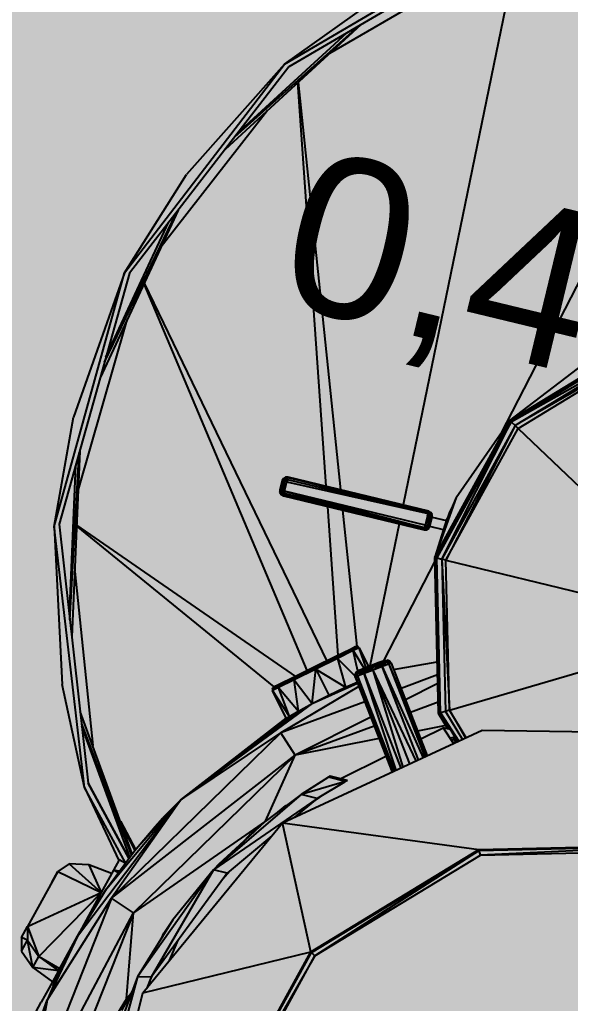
# Model space of a CAD drawing. Header units: millimetres. Extents: x 4980 to 19099, y 3891 to 5773.
# Drawn here: x 12253.32 to 12264.73, y 4726.75 to 4747.14 of the extents above; entities that cross this region are included whole.
import ezdxf

# ---------------------------------------------------------------- set-up
doc = ezdxf.new("R2010")
doc.units = ezdxf.units.MM
for name, color, linetype in [('Kıtc-002 Çizgi', 7, 'Continuous'), ('Kıtc-011 Elk Tes Yazı 001', 1, 'Continuous'), ('Kıtc-031 Müşteri Mevcut', 30, 'Continuous')]:
    doc.layers.add(name, color=color, linetype=linetype)
doc.styles.get("Standard").update_dxf_attribs({"font": 'stylu.ttf', "height": 10})

# ---------------------------------------------------------------- blocks, each defined once
blk = doc.blocks.new('A$C3AF727DF')
at = {"layer": 'Kıtc-011 Elk Tes Yazı 001', "insert": (20.173, 44.55), "char_height": 3.3081, "attachment_point": 1}
blk.add_mtext_dynamic_manual_height_columns('{\\f@Arial Unicode MS|b0|i0|c162|p34;0,4 KW 220V }', width=27.5245, gutter_width=50, heights=[0], dxfattribs=at)
blk = doc.blocks.new('A$C2F745399')
at = {"layer": 'Kıtc-031 Müşteri Mevcut', "linetype": 'Continuous'}
for p, q in [((44.978, 38.797), (39.438, 28.039)), ((34.966, 35.707), (39.667, 38.468)), ((39.717, 38.38), (35.054, 35.65)), ((39.776, 38.01), (37.421, 26.568)), ((38.986, 37.721), (35.895, 35.925)), ((34.966, 35.707), (37.015, 37.167)), ((36.547, 36.524), (33.735, 33.94)), ((33.935, 34.201), (36.505, 36.499)), ((33.994, 34.277), (36.253, 36.353)), ((31.647, 31.381), (34.966, 35.707)), ((34.966, 35.707), (32.933, 33.416)), ((35.054, 35.65), (31.754, 31.372)), ((35.831, 26.955), (35.244, 35.327)), ((35.251, 35.334), (36.126, 26.883)), ((34.613, 34.748), (32.41, 31.92)), ((31.647, 31.381), (32.933, 33.416)), ((32.764, 32.682), (31.146, 29.202)), ((31.238, 29.529), (32.737, 32.648)), ((31.266, 29.629), (32.564, 32.423)), ((30.195, 26.125), (31.647, 31.381)), ((31.754, 31.372), (30.298, 26.169)), ((31.647, 31.381), (30.595, 28.388)), ((35.437, 23.135), (32.054, 31.154)), ((32.06, 31.167), (35.839, 23.334)), ((31.684, 30.356), (30.689, 26.892)), ((39.636, 28.322), (42.397, 30.002)), ((39.662, 28.292), (42.397, 30.002)), ((42.408, 29.963), (39.662, 28.292)), ((39.662, 28.292), (42.439, 29.858)), ((42.439, 29.858), (39.741, 28.216)), ((42.463, 29.776), (39.741, 28.216)), ((39.804, 28.157), (42.463, 29.776)), ((39.635, 28.322), (41.18, 29.501)), ((30.195, 26.125), (30.595, 28.388)), ((30.596, 28.39), (30.595, 28.388)), ((38.082, 25.485), (39.632, 28.32)), ((38.119, 25.472), (39.632, 28.32)), ((39.662, 28.292), (38.119, 25.472)), ((38.226, 25.446), (39.662, 28.292)), ((39.741, 28.216), (38.226, 25.446)), ((39.741, 28.216), (38.31, 25.425)), ((38.31, 25.425), (39.804, 28.157)), ((38.525, 26.72), (39.632, 28.32)), ((39.636, 28.322), (39.632, 28.32)), ((39.632, 28.32), (39.662, 28.292)), ((39.662, 28.292), (39.741, 28.216)), ((39.804, 28.157), (39.741, 28.216)), ((39.804, 28.157), (44.153, 24.003)), ((30.52, 24.188), (30.712, 27.648)), ((30.723, 27.686), (30.559, 23.833)), ((30.507, 24.3), (30.638, 27.385)), ((34.942, 27.12), (34.917, 27.074)), ((34.93, 27.071), (34.942, 27.12)), ((34.986, 27.147), (34.942, 27.12)), ((34.942, 27.12), (34.952, 27.111)), ((34.952, 27.111), (34.986, 27.147)), ((34.99, 27.134), (34.952, 27.111)), ((34.979, 27.085), (34.99, 27.134)), ((35.038, 27.148), (34.986, 27.147)), ((34.986, 27.147), (35.035, 27.135)), ((34.986, 27.147), (34.99, 27.134)), ((35.035, 27.135), (34.99, 27.134)), ((34.99, 27.134), (35.001, 27.099)), ((35.035, 27.135), (35.001, 27.099)), ((35.035, 27.135), (35.026, 27.099)), ((35.038, 27.148), (35.035, 27.135)), ((35.035, 27.135), (37.95, 26.426)), ((37.941, 26.39), (35.035, 27.135)), ((37.95, 26.426), (35.038, 27.148)), ((37.953, 26.438), (35.038, 27.148)), ((34.917, 27.074), (34.87, 26.88)), ((34.93, 27.071), (34.87, 26.88)), ((34.883, 26.877), (34.93, 27.071)), ((34.966, 27.062), (34.883, 26.877)), ((34.93, 27.071), (34.917, 27.074)), ((34.919, 26.868), (34.966, 27.062)), ((34.93, 27.071), (34.952, 27.111)), ((34.966, 27.062), (34.93, 27.071)), ((34.952, 27.111), (34.979, 27.085)), ((34.966, 27.062), (34.952, 27.111)), ((34.967, 26.856), (34.966, 27.062)), ((35.014, 27.051), (34.966, 27.062)), ((34.967, 26.856), (35.014, 27.051)), ((34.979, 27.085), (35.001, 27.099)), ((34.979, 27.085), (35.014, 27.051)), ((35.001, 27.099), (35.026, 27.099)), ((35.014, 27.051), (35.001, 27.099)), ((35.026, 27.099), (35.014, 27.051)), ((35.014, 27.051), (37.941, 26.39)), ((35.026, 27.099), (37.941, 26.39)), ((34.87, 26.88), (34.883, 26.877)), ((34.87, 26.88), (34.871, 26.828)), ((34.871, 26.828), (34.883, 26.877)), ((34.871, 26.828), (34.884, 26.832)), ((34.908, 26.794), (34.871, 26.828)), ((34.871, 26.828), (34.898, 26.785)), ((34.883, 26.877), (34.919, 26.868)), ((34.883, 26.877), (34.884, 26.832)), ((34.884, 26.832), (34.919, 26.868)), ((34.884, 26.832), (34.919, 26.842)), ((34.898, 26.785), (34.908, 26.794)), ((34.947, 26.773), (34.898, 26.785)), ((34.898, 26.785), (34.943, 26.759)), ((34.933, 26.82), (34.908, 26.794)), ((34.955, 26.808), (34.908, 26.794)), ((34.947, 26.773), (34.908, 26.794)), ((34.919, 26.868), (34.967, 26.856)), ((34.919, 26.842), (34.919, 26.868)), ((34.919, 26.842), (34.967, 26.856)), ((34.933, 26.82), (34.967, 26.856)), ((34.955, 26.808), (34.933, 26.82)), ((34.947, 26.773), (34.943, 26.759)), ((34.943, 26.759), (37.858, 26.05)), ((34.955, 26.808), (34.947, 26.773)), ((34.947, 26.773), (37.858, 26.05)), ((37.862, 26.063), (34.947, 26.773)), ((34.967, 26.856), (34.955, 26.808)), ((34.955, 26.808), (37.862, 26.063)), ((37.87, 26.098), (34.955, 26.808)), ((34.967, 26.856), (37.87, 26.098)), ((37.882, 26.147), (34.967, 26.856)), ((38.525, 26.72), (38.081, 25.485)), ((38.525, 26.72), (38.443, 26.547)), ((36.076, 23.451), (35.861, 26.536)), ((38.443, 26.547), (38.081, 25.485)), ((38.443, 26.547), (38.379, 26.397)), ((36.17, 26.461), (36.462, 23.636)), ((37.929, 26.341), (37.882, 26.147)), ((37.882, 26.147), (37.978, 26.329)), ((37.929, 26.341), (37.941, 26.39)), ((37.964, 26.378), (37.929, 26.341)), ((37.929, 26.341), (37.977, 26.355)), ((37.978, 26.329), (37.929, 26.341)), ((37.978, 26.329), (37.931, 26.135)), ((37.931, 26.135), (38.014, 26.321)), ((37.941, 26.39), (37.95, 26.426)), ((37.941, 26.39), (37.964, 26.378)), ((37.95, 26.426), (37.953, 26.438)), ((37.95, 26.426), (37.989, 26.404)), ((37.95, 26.426), (37.964, 26.378)), ((37.953, 26.438), (37.989, 26.404)), ((37.998, 26.414), (37.953, 26.438)), ((37.989, 26.404), (37.964, 26.378)), ((37.964, 26.378), (38.013, 26.366)), ((37.964, 26.378), (37.977, 26.355)), ((38.014, 26.321), (37.967, 26.126)), ((38.013, 26.366), (37.977, 26.355)), ((38.014, 26.321), (37.977, 26.355)), ((37.977, 26.355), (37.978, 26.329)), ((38.014, 26.321), (37.978, 26.329)), ((37.979, 26.123), (38.027, 26.318)), ((37.998, 26.414), (37.989, 26.404)), ((38.013, 26.366), (37.989, 26.404)), ((37.998, 26.414), (38.013, 26.366)), ((38.026, 26.369), (37.998, 26.414)), ((38.026, 26.369), (38.013, 26.366)), ((38.014, 26.321), (38.013, 26.366)), ((38.027, 26.318), (38.013, 26.366)), ((38.027, 26.318), (38.014, 26.321)), ((38.027, 26.318), (38.026, 26.369)), ((38.027, 26.318), (38.32, 26.246)), ((38.379, 26.397), (38.081, 25.485)), ((38.379, 26.397), (38.34, 26.297)), ((30.195, 26.125), (30.361, 22.849)), ((30.823, 20.709), (30.195, 26.125)), ((30.298, 26.169), (30.9, 20.799)), ((30.657, 26.152), (35.194, 23.015)), ((34.752, 22.796), (30.657, 26.135)), ((37.34, 26.176), (36.732, 23.226)), ((37.87, 26.098), (37.882, 26.147)), ((37.87, 26.098), (37.896, 26.099)), ((37.882, 26.147), (37.931, 26.135)), ((37.896, 26.099), (37.882, 26.147)), ((37.918, 26.112), (37.882, 26.147)), ((37.918, 26.112), (37.896, 26.099)), ((37.906, 26.064), (37.896, 26.099)), ((37.896, 26.099), (37.945, 26.087)), ((37.967, 26.126), (37.918, 26.112)), ((37.945, 26.087), (37.918, 26.112)), ((37.931, 26.135), (37.967, 26.126)), ((37.967, 26.126), (37.945, 26.087)), ((37.955, 26.078), (37.979, 26.123)), ((37.967, 26.126), (37.979, 26.123)), ((38.26, 26.055), (37.979, 26.123)), ((38.34, 26.297), (38.081, 25.485)), ((38.325, 26.262), (38.081, 25.485)), ((38.34, 26.297), (38.325, 26.262)), ((37.858, 26.05), (37.862, 26.063)), ((37.858, 26.05), (37.91, 26.052)), ((37.862, 26.063), (37.87, 26.098)), ((37.862, 26.063), (37.906, 26.064)), ((37.91, 26.052), (37.862, 26.063)), ((37.906, 26.064), (37.87, 26.098)), ((37.945, 26.087), (37.906, 26.064)), ((37.91, 26.052), (37.906, 26.064)), ((37.91, 26.052), (37.955, 26.078)), ((37.955, 26.078), (37.945, 26.087)), ((38.081, 25.406), (37.016, 23.337)), ((38.082, 25.485), (38.08, 25.481)), ((38.155, 22.251), (38.08, 25.481)), ((38.08, 25.481), (38.119, 25.472)), ((38.194, 22.259), (38.08, 25.481)), ((38.119, 25.472), (38.226, 25.446)), ((38.194, 22.259), (38.119, 25.472)), ((38.226, 25.446), (38.382, 22.314)), ((38.31, 25.425), (38.226, 25.446)), ((38.226, 25.446), (38.299, 22.289)), ((38.382, 22.314), (38.31, 25.425)), ((38.31, 25.425), (44.153, 24.003)), ((30.617, 25.192), (30.99, 21.582)), ((38.382, 22.314), (44.153, 24.003)), ((36.329, 23.576), (36.018, 23.422)), ((36.032, 23.422), (36.352, 23.58)), ((36.032, 23.422), (36.374, 23.57)), ((36.374, 23.57), (36.048, 23.41)), ((36.39, 23.551), (36.048, 23.41)), ((36.39, 23.551), (36.062, 23.389)), ((36.252, 23.538), (36.329, 23.576)), ((36.329, 23.576), (36.469, 23.638)), ((36.443, 23.633), (36.329, 23.576)), ((36.329, 23.576), (36.352, 23.58)), ((36.352, 23.58), (36.469, 23.638)), ((36.494, 23.63), (36.352, 23.58)), ((36.352, 23.58), (36.374, 23.57)), ((36.374, 23.57), (36.494, 23.63)), ((36.51, 23.61), (36.374, 23.57)), ((36.39, 23.551), (36.374, 23.57)), ((36.51, 23.61), (36.39, 23.551)), ((36.39, 23.551), (36.617, 23.181)), ((36.481, 23.126), (36.39, 23.551)), ((36.443, 23.633), (36.469, 23.638)), ((36.494, 23.63), (36.469, 23.638)), ((36.51, 23.61), (36.494, 23.63)), ((36.51, 23.61), (36.705, 23.215)), ((36.657, 23.196), (36.51, 23.61)), ((36.018, 23.422), (35.592, 23.211)), ((35.595, 23.205), (36.018, 23.422)), ((35.595, 23.205), (36.032, 23.422)), ((35.595, 23.205), (36.048, 23.41)), ((36.048, 23.41), (35.603, 23.189)), ((36.048, 23.41), (35.614, 23.167)), ((36.062, 23.389), (35.614, 23.167)), ((35.973, 23.401), (36.018, 23.423)), ((35.973, 23.401), (36.018, 23.422)), ((36.018, 23.422), (36.032, 23.422)), ((36.032, 23.422), (36.048, 23.41)), ((36.062, 23.389), (36.048, 23.41)), ((36.062, 23.389), (36.426, 23.022)), ((36.062, 23.389), (36.226, 22.793)), ((36.905, 23.293), (36.765, 23.239)), ((36.932, 23.289), (36.77, 23.226)), ((36.932, 23.289), (36.783, 23.192)), ((36.963, 23.262), (36.783, 23.192)), ((36.963, 23.262), (36.802, 23.145)), ((37.007, 23.333), (36.905, 23.293)), ((36.905, 23.293), (36.932, 23.289)), ((36.932, 23.289), (37.052, 23.337)), ((36.932, 23.289), (37.007, 23.333)), ((36.932, 23.289), (37.095, 23.314)), ((36.932, 23.289), (36.963, 23.262)), ((37.095, 23.314), (36.963, 23.262)), ((37.124, 23.271), (36.963, 23.262)), ((36.988, 23.217), (36.963, 23.262)), ((37.124, 23.271), (36.988, 23.217)), ((37.044, 23.348), (37.007, 23.333)), ((37.007, 23.333), (37.052, 23.337)), ((37.044, 23.348), (37.096, 23.353)), ((37.052, 23.337), (37.044, 23.348)), ((37.052, 23.337), (37.096, 23.353)), ((37.095, 23.314), (37.052, 23.337)), ((37.052, 23.337), (37.143, 23.332)), ((37.143, 23.332), (37.095, 23.314)), ((37.124, 23.271), (37.095, 23.314)), ((37.174, 23.29), (37.095, 23.314)), ((37.143, 23.332), (37.096, 23.353)), ((37.174, 23.29), (37.124, 23.271)), ((37.124, 23.271), (37.911, 21.363)), ((37.124, 23.271), (37.876, 21.346)), ((37.174, 23.29), (37.143, 23.332)), ((37.174, 23.29), (37.174, 23.289)), ((37.174, 23.289), (37.923, 21.369)), ((37.225, 23.159), (38.13, 23.314)), ((35.157, 22.969), (35.603, 23.189)), ((35.614, 23.167), (35.157, 22.969)), ((35.158, 22.989), (35.592, 23.211)), ((35.158, 22.989), (35.595, 23.205)), ((35.603, 23.189), (35.158, 22.989)), ((35.592, 23.211), (35.166, 23.001)), ((35.614, 23.167), (35.166, 22.945)), ((35.539, 22.454), (35.614, 23.167)), ((35.592, 23.211), (35.595, 23.205)), ((35.603, 23.189), (35.595, 23.205)), ((35.614, 23.167), (35.603, 23.189)), ((35.614, 23.167), (36.226, 22.793)), ((35.614, 23.167), (35.881, 22.629)), ((36.443, 23.099), (36.423, 23.051)), ((36.472, 23.07), (36.423, 23.051)), ((36.429, 22.999), (36.423, 23.051)), ((36.472, 23.07), (36.429, 22.999)), ((36.443, 23.099), (36.523, 23.144)), ((36.486, 23.129), (36.443, 23.099)), ((36.443, 23.099), (36.488, 23.116)), ((36.443, 23.099), (36.472, 23.07)), ((36.472, 23.07), (36.607, 23.162)), ((36.603, 23.121), (36.472, 23.07)), ((36.488, 23.116), (36.472, 23.07)), ((36.479, 23.019), (36.472, 23.07)), ((36.603, 23.121), (36.479, 23.019)), ((36.615, 23.072), (36.479, 23.019)), ((36.523, 23.144), (36.486, 23.129)), ((36.488, 23.116), (36.626, 23.184)), ((36.488, 23.116), (36.607, 23.162)), ((36.523, 23.144), (36.488, 23.116)), ((36.626, 23.184), (36.523, 23.144)), ((36.77, 23.226), (36.603, 23.121)), ((36.603, 23.121), (36.783, 23.192)), ((36.607, 23.162), (36.603, 23.121)), ((36.603, 23.121), (36.615, 23.072)), ((36.607, 23.162), (36.765, 23.239)), ((36.607, 23.162), (36.77, 23.226)), ((36.626, 23.184), (36.607, 23.162)), ((36.783, 23.192), (36.615, 23.072)), ((36.802, 23.145), (36.615, 23.072)), ((36.615, 23.072), (37.378, 21.116)), ((37.278, 21.07), (36.615, 23.072)), ((36.765, 23.239), (36.626, 23.184)), ((36.77, 23.226), (36.765, 23.239)), ((36.77, 23.226), (36.783, 23.192)), ((36.783, 23.192), (36.802, 23.145)), ((36.988, 23.217), (36.802, 23.145)), ((37.424, 21.137), (36.802, 23.145)), ((37.56, 21.201), (36.802, 23.145)), ((37.696, 21.263), (36.802, 23.145)), ((37.742, 21.285), (36.988, 23.217)), ((36.988, 23.217), (37.841, 21.33)), ((38.136, 23.046), (37.379, 22.765)), ((30.823, 20.709), (30.361, 22.849)), ((34.855, 22.847), (34.721, 22.774)), ((34.855, 22.847), (34.74, 22.791)), ((34.832, 22.807), (35.157, 22.969)), ((35.157, 22.969), (34.837, 22.783)), ((35.166, 22.945), (34.837, 22.783)), ((34.838, 22.832), (35.158, 22.989)), ((35.157, 22.969), (34.838, 22.832)), ((34.838, 22.832), (34.855, 22.847)), ((35.166, 23.001), (34.855, 22.847)), ((34.855, 22.847), (35.158, 22.989)), ((35.157, 22.969), (35.158, 22.989)), ((35.166, 22.945), (35.157, 22.969)), ((35.166, 23.001), (35.158, 22.989)), ((35.211, 23.023), (35.166, 23.001)), ((35.166, 22.945), (35.539, 22.454)), ((35.255, 22.297), (35.166, 22.945)), ((35.539, 22.454), (36.477, 22.875)), ((35.881, 22.629), (36.474, 22.884)), ((36.226, 22.793), (36.468, 22.899)), ((36.226, 22.793), (36.47, 22.894)), ((36.479, 23.019), (36.429, 22.999)), ((36.429, 22.999), (37.197, 21.032)), ((36.429, 22.998), (36.429, 22.999)), ((36.479, 23.019), (37.246, 21.054)), ((37.209, 21.037), (36.479, 23.019)), ((38.14, 22.868), (37.47, 22.531)), ((34.838, 22.832), (34.713, 22.749)), ((34.713, 22.749), (34.832, 22.807)), ((34.837, 22.783), (34.713, 22.749)), ((34.713, 22.749), (34.721, 22.774)), ((34.713, 22.749), (34.718, 22.723)), ((34.837, 22.783), (34.718, 22.723)), ((35.002, 22.149), (34.718, 22.723)), ((35.068, 22.187), (34.718, 22.723)), ((34.838, 22.832), (34.721, 22.774)), ((34.721, 22.774), (34.74, 22.791)), ((34.832, 22.807), (34.838, 22.832)), ((34.837, 22.783), (34.832, 22.807)), ((35.068, 22.187), (34.837, 22.783)), ((34.837, 22.783), (35.255, 22.297)), ((36.503, 22.808), (34.892, 21.844)), ((35.881, 22.629), (36.226, 22.793)), ((35.539, 22.454), (32.816, 20.458)), ((36.628, 22.488), (34.892, 21.844)), ((35.255, 22.297), (35.539, 22.454)), ((35.539, 22.454), (35.881, 22.629)), ((38.149, 22.478), (37.574, 22.265)), ((31.81, 19.339), (30.733, 22.288)), ((35.255, 22.297), (32.816, 20.458)), ((35.068, 22.187), (35.255, 22.297)), ((38.155, 22.247), (38.194, 22.259)), ((38.155, 22.251), (38.155, 22.247)), ((38.35, 21.926), (38.155, 22.247)), ((38.357, 21.924), (38.155, 22.247)), ((38.299, 22.289), (38.194, 22.259)), ((38.194, 22.259), (38.578, 21.673)), ((38.194, 22.259), (38.557, 21.662)), ((38.382, 22.314), (38.299, 22.289)), ((38.299, 22.289), (38.653, 21.708)), ((38.382, 22.314), (38.713, 21.735)), ((38.73, 21.743), (38.382, 22.314)), ((31.794, 19.317), (30.762, 22.034)), ((35.068, 22.187), (32.816, 20.458)), ((32.816, 20.458), (35.002, 22.149)), ((35, 22.153), (34.994, 22.142)), ((35.002, 22.149), (35.068, 22.187)), ((36.752, 22.169), (35.186, 21.38)), ((31.759, 19.27), (30.766, 21.986)), ((34.892, 21.844), (31.383, 18.417)), ((32.816, 20.458), (34.892, 21.844)), ((35.186, 21.38), (34.892, 21.844)), ((34.926, 19.978), (39.064, 21.898)), ((36.823, 21.987), (35.186, 21.38)), ((38.307, 21.997), (37.724, 21.881)), ((37.787, 21.721), (38.25, 21.95)), ((38.402, 21.913), (38.25, 21.95)), ((38.25, 21.95), (38.468, 21.621)), ((39.064, 21.898), (43.625, 21.833)), ((36.926, 21.725), (35.186, 21.38)), ((38.496, 21.758), (38.395, 21.732)), ((38.42, 21.692), (38.478, 21.715)), ((38.499, 21.636), (38.451, 21.646)), ((38.452, 21.643), (38.493, 21.633)), ((38.521, 21.646), (38.458, 21.748)), ((38.528, 21.65), (38.466, 21.75)), ((31.383, 18.417), (35.186, 21.38)), ((35.186, 21.38), (31.839, 18.112)), ((34.568, 20.013), (35.186, 21.38)), ((36.118, 20.895), (37.067, 21.364)), ((31.741, 19.245), (30.9, 20.799)), ((30.9, 20.799), (31.741, 19.244)), ((35.879, 20.924), (35.312, 20.566)), ((36.232, 20.838), (35.312, 20.566)), ((35.879, 20.924), (35.4, 20.625)), ((36.21, 20.824), (35.641, 20.484)), ((35.913, 20.945), (35.879, 20.924)), ((36.232, 20.838), (35.879, 20.924)), ((36.268, 20.859), (35.879, 20.924)), ((36.268, 20.859), (35.913, 20.945)), ((36.21, 20.824), (36.232, 20.838)), ((36.268, 20.859), (36.232, 20.838)), ((30.823, 20.709), (31.531, 19.201)), ((31.673, 19.154), (30.823, 20.709)), ((35.4, 20.625), (35.312, 20.566)), ((30.673, 17.632), (32.816, 20.458)), ((31.274, 18.615), (32.816, 20.458)), ((32.816, 20.458), (31.383, 18.417)), ((31.857, 19.402), (32.816, 20.458)), ((32.287, 19.907), (32.816, 20.458)), ((32.816, 20.458), (32.447, 20.081)), ((35.312, 20.566), (33.497, 19.007)), ((35.641, 20.484), (33.497, 19.007)), ((35.312, 20.566), (34.561, 20.007)), ((35.641, 20.484), (35.162, 20.088)), ((35.641, 20.484), (35.312, 20.566)), ((35.589, 20.441), (35.701, 20.52)), ((34.982, 20.333), (34.776, 20.167)), ((34.938, 20.288), (34.982, 20.333)), ((34.982, 20.333), (35.03, 20.356)), ((31.564, 20.013), (31.875, 19.424)), ((34.568, 20.013), (31.839, 18.112)), ((32.287, 19.907), (32.447, 20.081)), ((34.561, 20.007), (33.497, 19.007)), ((33.613, 19.131), (34.561, 20.007)), ((34.566, 20.011), (34.568, 20.013)), ((34.568, 20.013), (34.571, 20.014)), ((31.597, 19.923), (31.862, 19.407)), ((31.857, 19.402), (32.287, 19.907)), ((32.031, 16.453), (34.926, 19.978)), ((34.458, 19.912), (34.268, 19.759)), ((34.926, 19.978), (38.989, 19.427)), ((35.509, 17.308), (34.926, 19.978)), ((34.703, 19.708), (33.776, 18.939)), ((34.148, 19.625), (34.268, 19.759)), ((31.274, 18.615), (31.857, 19.402)), ((35.509, 17.308), (38.989, 19.427)), ((35.524, 17.294), (38.995, 19.407)), ((38.995, 19.407), (35.596, 17.226)), ((38.989, 19.427), (43.062, 19.52)), ((38.989, 19.427), (38.995, 19.407)), ((38.995, 19.407), (43.057, 19.501)), ((39.023, 19.311), (38.995, 19.407)), ((43.057, 19.501), (39.023, 19.311)), ((39.023, 19.311), (43.034, 19.404)), ((31.537, 19.211), (31.421, 19)), ((31.664, 19.142), (31.537, 19.211)), ((35.596, 17.226), (39.023, 19.311)), ((30.266, 18.971), (29.642, 17.831)), ((30.141, 18.743), (30.266, 18.971)), ((30.504, 19.127), (30.266, 18.971)), ((30.266, 18.971), (31.166, 18.533)), ((30.504, 19.127), (31.166, 18.533)), ((30.913, 19.111), (30.504, 19.127)), ((30.913, 19.111), (31.166, 18.533)), ((31.382, 18.93), (30.913, 19.111)), ((31.421, 19), (31.126, 18.46)), ((31.519, 18.946), (31.421, 19)), ((31.54, 18.975), (31.421, 19)), ((33.497, 19.007), (31.922, 16.788)), ((33.497, 19.007), (32.201, 16.779)), ((33.497, 19.007), (32.654, 17.971)), ((33.613, 19.131), (33.497, 19.007)), ((33.776, 18.939), (33.497, 19.007)), ((33.687, 18.818), (33.825, 18.98)), ((33.776, 18.939), (32.201, 16.779)), ((30.673, 17.632), (31.274, 18.615)), ((31.383, 18.417), (29.57, 13.857)), ((29.642, 17.831), (31.166, 18.533)), ((29.873, 17.211), (31.165, 18.532)), ((30.05, 16.306), (31.383, 18.417)), ((31.126, 18.46), (30.721, 17.719)), ((31.166, 18.437), (31.126, 18.46)), ((31.839, 18.112), (31.383, 18.417)), ((29.57, 13.857), (31.839, 18.112)), ((31.839, 18.112), (30.111, 13.764)), ((31.693, 16.329), (31.839, 18.112)), ((32.654, 17.971), (31.922, 16.788)), ((29.518, 17.603), (29.642, 17.831)), ((29.642, 17.831), (29.64, 17.547)), ((29.642, 17.831), (29.873, 17.211)), ((32.463, 17.696), (32.602, 17.898)), ((32.463, 17.696), (32.558, 17.836)), ((32.463, 17.696), (32.52, 17.756)), ((32.558, 17.836), (32.573, 17.857)), ((32.601, 17.898), (32.614, 17.916)), ((32.614, 17.916), (32.619, 17.924)), ((32.619, 17.924), (32.635, 17.942)), ((32.619, 17.924), (32.633, 17.937)), ((29.518, 17.603), (29.515, 17.319)), ((29.515, 17.319), (29.64, 17.547)), ((29.64, 17.547), (29.518, 17.603)), ((29.64, 17.547), (29.873, 17.211)), ((29.749, 16.983), (29.64, 17.547)), ((30.673, 17.632), (30.05, 16.306)), ((30.17, 16.596), (30.673, 17.632)), ((30.671, 17.628), (30.305, 16.959)), ((30.675, 17.636), (30.671, 17.628)), ((30.721, 17.719), (30.675, 17.636)), ((30.721, 17.719), (30.723, 17.713)), ((30.725, 17.717), (30.721, 17.719)), ((32.414, 17.583), (32.463, 17.695)), ((32.463, 17.695), (32.435, 17.618)), ((32.582, 17.124), (32.764, 17.551)), ((35.509, 17.308), (35.752, 17.433)), ((29.515, 17.319), (29.749, 16.983)), ((29.749, 16.983), (29.873, 17.211)), ((29.873, 17.211), (30.305, 16.959)), ((29.873, 17.211), (30.28, 16.913)), ((32.031, 16.453), (35.509, 17.308)), ((33.554, 13.734), (35.509, 17.308)), ((33.574, 13.73), (35.524, 17.294)), ((35.596, 17.226), (33.574, 13.73)), ((33.671, 13.706), (35.596, 17.226)), ((35.509, 17.308), (35.524, 17.294)), ((35.596, 17.226), (35.524, 17.294)), ((30.28, 16.913), (29.749, 16.983)), ((29.749, 16.983), (30.155, 16.685)), ((30.28, 16.913), (30.305, 16.959)), ((30.305, 16.959), (30.337, 16.941)), ((30.28, 16.913), (30.155, 16.685)), ((30.315, 16.894), (30.28, 16.913)), ((30.316, 16.896), (30.28, 16.913)), ((31.922, 16.788), (30.971, 14.238)), ((31.922, 16.788), (31.239, 14.284)), ((32.201, 16.779), (31.922, 16.788)), ((32.201, 16.779), (32.114, 16.554)), ((32.201, 16.779), (32.128, 16.571)), ((30.155, 16.685), (29.925, 16.264)), ((30.17, 16.596), (30.05, 16.306)), ((30.209, 16.675), (30.155, 16.685)), ((30.155, 16.685), (30.201, 16.659)), ((31.693, 16.329), (30.111, 13.764)), ((31.816, 16.504), (31.585, 16.09)), ((31.677, 16.254), (31.693, 16.329)), ((31.693, 16.329), (31.783, 16.444)), ((31.936, 16.061), (32.031, 16.453)), ((30.05, 16.306), (29.57, 13.857)), ((29.809, 16.054), (29.925, 16.264)), ((29.821, 15.68), (30.05, 16.306))]:
    blk.add_line(p, q, dxfattribs=at)

msp = doc.modelspace()

# ---------------------------------------------------------------- hatches: boundary and pattern name
h = msp.add_hatch()
h.set_pattern_fill('AR-CONC', color=6, scale=0.1)
h.set_pattern_definition([(50, (-592.883, -838.037), (18.218467, -1.593909), [1.905, -20.955]), (355, (-592.883, -838.037), (-3.524342, 19.105685), [1.524, -16.764058]), (100.45144, (-591.364, -838.17), (14.694125, 17.511775), [1.619, -17.809024]), (46.1842, (-592.883, -832.957), (27.107904, -4.204233), [2.8575, -31.4325]), (96.63556, (-590.624, -833.307), (23.740413, 24.742612), [2.4285, -26.71356]), (351.18415, (-592.883, -832.957), (23.740413, 24.74261), [2.285997, -25.145973]), (21, (-590.343, -834.227), (15.161439, -10.22652), [1.905, -20.955]), (326, (-590.343, -834.227), (6.180203, 18.418797), [1.524, -16.764]), (71.45144, (-589.079, -835.079), (21.341642, 8.192277), [1.619, -17.808994]), (37.5, (-592.8826, -838.0365), (0.3088603, 8.455504), [0, -16.5608, 0, -17.018, 0, -16.8275]), (7.5, (-592.883, -838.0365), (6.681966, 10.0180575), [0, -9.7028, 0, -16.1798, 0, -6.4135]), (327.5, (-598.547, -838.0365), (13.5590595, -0.5728744), [0, -6.35, 0, -19.812, 0, -26.289]), (317.5, (-601.087, -838.037), (14.812918, 2.542649), [0, -8.255, 0, -13.1572, 0, -18.669])])
h.paths.add_polyline_path([(12234.879, 4776.697), (12137.715, 4800.343), (12121.163, 4732.328), (12218.327, 4708.682)])
h.paths.add_polyline_path([(12342.293, 4750.557), (12234.879, 4776.697), (12218.327, 4708.682), (12325.741, 4682.542)])
h.paths.add_polyline_path([(12342.293, 4750.557), (12325.741, 4682.542), (12461.771, 4649.438), (12478.323, 4717.453)])
h.paths.add_polyline_path([(12413.799, 4718.747, -0.414214), (12418.631, 4721.687), (12459.44, 4711.756, -0.414214), (12462.381, 4706.924), (12452.45, 4666.115, -0.414214), (12447.617, 4663.174), (12406.808, 4673.105, -0.414214), (12403.868, 4677.938)], flags=16)
h.paths.add_polyline_path([(12458.16, 4704.873, -1), (12451.784, 4704.873, -1)], flags=0)
h.paths.add_polyline_path([(12429.268, 4596.847), (12306.959, 4594.937), (12306.959, 4526.847), (12429.268, 4526.847)])
h.paths.add_polyline_path([(12306.959, 4594.937), (12227.765, 4614.231), (12211.666, 4548.164), (12211.675, 4548.162), (12226.218, 4607.918), (12100.39, 4638.539), (12098.447, 4639.012), (12083.904, 4579.256), (12211.666, 4548.164), (12226.226, 4607.916), (12226.218, 4607.918), (12211.202, 4546.219), (12290.386, 4526.927)])
h.paths.add_polyline_path([(12118.16, 4625.181), (12117.251, 4625.143), (12116.552, 4625.49), (12115.797, 4626.14), (12115.002, 4626.994), (12114.189, 4627.948), (12113.027, 4627.474), (12111.93, 4627.081), (12110.96, 4626.851), (12109.812, 4626.869), (12109.185, 4627.976), (12109.378, 4629.535), (12110.218, 4630.715), (12111.127, 4630.753), (12111.825, 4630.407), (12112.581, 4629.756), (12113.375, 4628.903), (12114.189, 4627.948), (12115.35, 4628.422), (12116.447, 4628.815), (12117.418, 4629.045), (12118.565, 4629.027), (12119.193, 4627.92), (12119, 4626.362)], flags=16)
h.paths.add_polyline_path([(12095.545, 4614.611, -1), (12101.86, 4614.611, -1)], flags=16)
h.paths.add_polyline_path([(12101.045, 4614.925), (12098.831, 4614.062), (12099.012, 4615.22), (12096.626, 4614.642), (12096.634, 4614.619), (12096.682, 4614.47), (12096.116, 4614.571), (12096.534, 4614.925), (12096.59, 4614.753), (12099.149, 4615.373), (12098.968, 4614.219), (12101.018, 4615.018)], flags=0)
h.paths.add_polyline_path([(12132.594, 4609.738), (12104.529, 4616.568), (12102.674, 4608.945), (12130.739, 4602.115)], flags=24)

# ---------------------------------------------------------------- block references
msp.add_blockref('A$C2F745399', (12223.841, 4710.515))
at = {"layer": 'Kıtc-002 Çizgi', "rotation": 346.4168050262529}
msp.add_blockref('A$C3AF727DF', (12229.265, 4705.946), dxfattribs=at)

doc.saveas('drawing.dxf')
